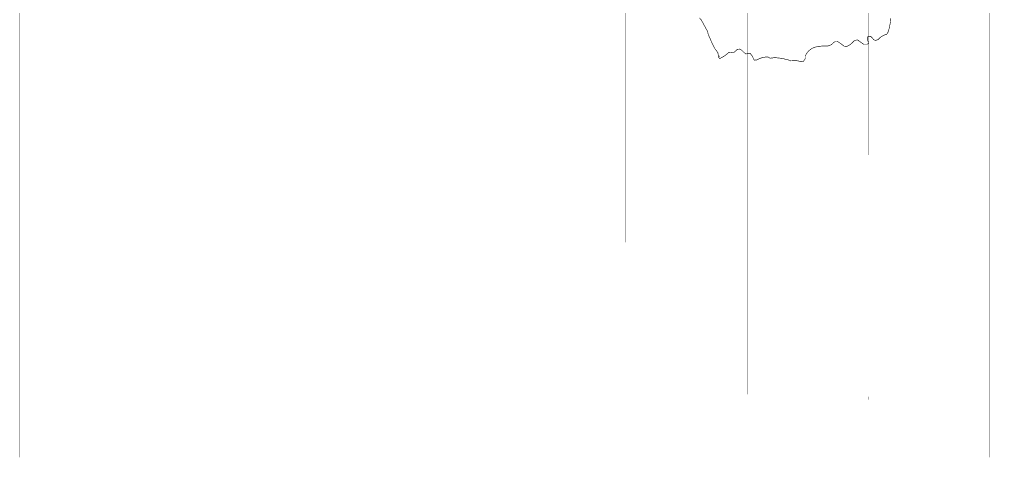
# Model space of a CAD drawing. Header units: millimetres. Extents: x -3588 to 75209, y -3737 to 38254.
# Drawn here: x 25766 to 29768, y 12020 to 13828 of the extents above; entities that cross this region are included whole.
import ezdxf

# ---------------------------------------------------------------- set-up
doc = ezdxf.new("R2010")
doc.units = ezdxf.units.MM
doc.layers.add('P', color=253, linetype='Continuous')

msp = doc.modelspace()

# ---------------------------------------------------------------- linework, layer by layer
at = {"layer": 'P'}
for points, const_width in [([(25766.183, 12020.295), (25766.183, 21346.523)], 1.2), ([(27767.607, 12020.295), (27767.607, 21346.523)], 1.2), ([(28768.994, 12280.704), (28768.936, 21351.627)], 1.2), ([(29269.39, 12259.443), (29267.793, 21353.783)], 1.2), ([(29767.607, 12020.295), (29767.607, 21346.523)], 1.2), ([(29359.704, 13833.148), (29359.704, 13822.425), (29358.568, 13814.231), (29354.343, 13792.498), (29348.982, 13774.99), (29343.62, 13766.812), (29331.474, 13762.859), (29324.704, 13758.618), (29317.919, 13754.665), (29308.332, 13745.079), (29297.594, 13741.126), (29289.416, 13745.079), (29284.055, 13751.849), (29277.269, 13758.618), (29269.091, 13758.618), (29264.85, 13756.09), (29264.85, 13750.44), (29264.85, 13742.535), (29269.091, 13730.116), (29262.322, 13724.755), (29250.175, 13724.755), (29243.405, 13728.979), (29232.395, 13736.885), (29224.201, 13743.671), (29217.431, 13742.535), (29209.525, 13739.718), (29198.515, 13728.979), (29187.792, 13720.802), (29178.19, 13716.561), (29167.468, 13717.969), (29155.321, 13727.571), (29142.902, 13735.765), (29138.949, 13736.885), (29130.771, 13736.885), (29125.41, 13732.932), (29114.671, 13723.346), (29099.724, 13717.969), (29075.158, 13717.969), (29060.483, 13716.561), (29044.111, 13712.608), (29035.917, 13708.655), (29022.378, 13699.069), (29011.639, 13685.513), (29008.823, 13677.319), (29008.823, 13668.005), (29000.629, 13655.586), (28995.268, 13654.466), (28983.137, 13655.586), (28969.582, 13658.419), (28947.849, 13656.995), (28941.079, 13659.827), (28920.754, 13665.189), (28905.791, 13668.005), (28882.922, 13670.55), (28862.597, 13668.005), (28852.995, 13673.367), (28847.633, 13673.367), (28838.031, 13671.958), (28825.9, 13669.142), (28819.131, 13666.597), (28808.392, 13661.236), (28797.382, 13659.827), (28793.429, 13666.597), (28790.612, 13674.791), (28783.843, 13684.105), (28779.89, 13688.33), (28773.104, 13688.33), (28763.518, 13685.513), (28755.612, 13690.875), (28744.602, 13701.885), (28736.408, 13705.838), (28727.093, 13704.43), (28724.277, 13701.885), (28720.324, 13697.644), (28713.554, 13692.283), (28705.36, 13690.875), (28693.23, 13692.283), (28685.036, 13685.513), (28674.313, 13677.319), (28657.941, 13668.005), (28652.58, 13666.597), (28652.58, 13669.142), (28651.156, 13670.55), (28651.156, 13671.958), (28652.58, 13674.791), (28651.156, 13673.367), (28649.747, 13673.367), (28648.339, 13684.105), (28647.203, 13690.875), (28633.664, 13708.655), (28628.014, 13720.802), (28621.245, 13734.341), (28614.459, 13750.44), (28607.69, 13765.404), (28605.145, 13776.414), (28603.737, 13780.367), (28595.559, 13795.315), (28587.365, 13810.278), (28579.459, 13824.97), (28571.281, 13834.556)], 2.417)]:
    msp.add_lwpolyline(points, dxfattribs=dict(at, const_width=const_width))
at = {"layer": 'P', "color": 9, "const_width": 1.2}
msp.add_lwpolyline([(28268.186, 12346.771), (28266.285, 21345.396)], dxfattribs=at)

doc.saveas('drawing.dxf')
